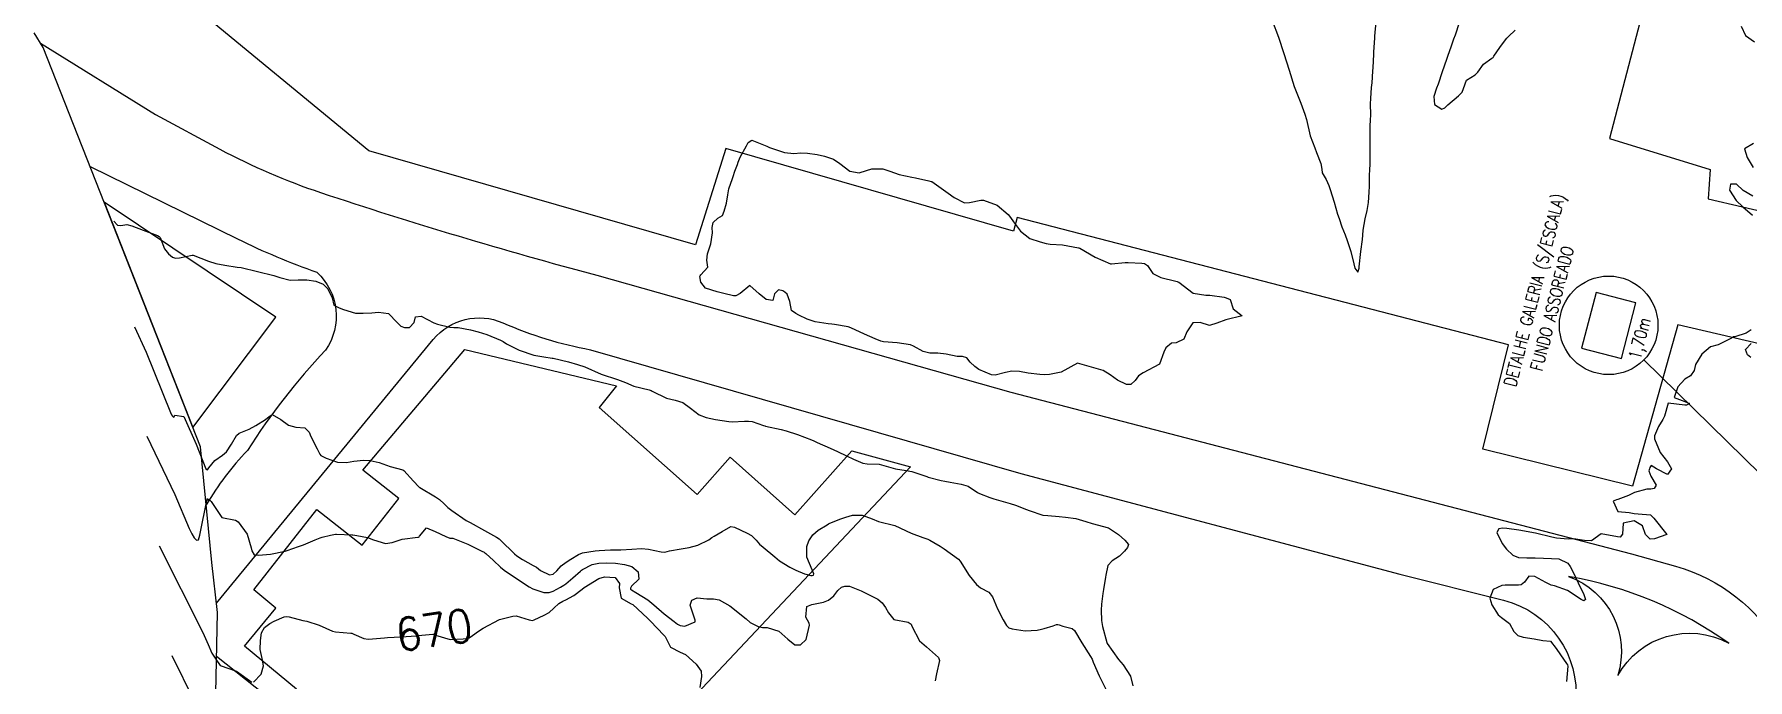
# Model space of a CAD drawing. Header units: metres. Extents: x 292545 to 299085, y 7450245 to 7463078.
# Drawn here: x 296029.5 to 296238.2, y 7457857.3 to 7457935.9 of the extents above; entities that cross this region are included whole.
import ezdxf
from ezdxf.enums import TextEntityAlignment as Align

# ---------------------------------------------------------------- set-up
doc = ezdxf.new("R2010")
doc.units = ezdxf.units.M
doc.linetypes.add('CONTINUO', pattern=[0])
for name, color, linetype in [('Area', 45, 'Continuous'), ('Cotas', 45, 'Continuous'), ('Curvas de Nivel 1m', 11, 'Continuous'), ('Curvas de Nivel 5m', 15, 'Continuous'), ('Edificações', 30, 'Continuous'), ('TEXTO', 45, 'Continuous'), ('Vias Primárias', 230, 'Continuous')]:
    doc.layers.add(name, color=color, linetype=linetype)
doc.styles.add('ROMANS', font='romans', dxfattribs={"height": 0.2})
doc.styles.add('Style-STANDARD', font='STANDARD.shx')

msp = doc.modelspace()

# ---------------------------------------------------------------- linework, layer by layer
at = {"layer": 'Area'}
msp.add_polyline3d([(296051.55, 7457851.77, 670.62), (296051.86, 7457865.52, 669.9), (296051.16, 7457871.58, 669.05), (296049.78, 7457885.68, 668.59), (296030.63, 7457934.28, 671.73), (296029.53, 7457936.05, 672.62)], dxfattribs=at)
at = {"layer": 'Curvas de Nivel 1m', "flags": 128}
for points, elevation in [([(296180.29, 7457937.56), (296181.06, 7457935.55), (296181.71, 7457933.54), (296182.03, 7457932.54), (296182.35, 7457931.54), (296182.99, 7457929.53), (296183.77, 7457927.52), (296184.29, 7457926.18), (296184.49, 7457925.51), (296184.92, 7457923.51), (296185.48, 7457922.07), (296185.7, 7457921.5), (296186.22, 7457920.16), (296186.34, 7457919.49), (296186.39, 7457919.01), (296186.86, 7457918.2), (296187.19, 7457917.48), (296187.35, 7457916.98), (296187.83, 7457915.47), (296188.27, 7457914), (296188.44, 7457913.46), (296188.79, 7457912.46), (296189.18, 7457911.46), (296189.44, 7457910.79), (296189.89, 7457909.45), (296190.24, 7457907.95), (296190.37, 7457907.44), (296190.73, 7457906.94), (296190.88, 7457907.44), (296190.9, 7457907.6), (296191.1, 7457909.43), (296191.29, 7457910.91), (296191.35, 7457911.43), (296191.39, 7457912.03), (296191.61, 7457913.43), (296191.85, 7457914.46), (296192.02, 7457915.42), (296192.11, 7457916.68), (296192.14, 7457917.42), (296192.16, 7457918.71), (296192.21, 7457919.42), (296192.25, 7457920.05), (296192.24, 7457921.42), (296192.22, 7457922.72), (296192.23, 7457923.42), (296192.24, 7457924.73), (296192.28, 7457925.42), (296192.3, 7457926.07), (296192.29, 7457927.42), (296192.31, 7457928.08), (296192.41, 7457929.42), (296192.46, 7457929.96), (296192.57, 7457931.41), (296192.6, 7457931.84), (296192.67, 7457933.41), (296192.69, 7457933.77), (296192.8, 7457935.41), (296192.82, 7457935.66), (296192.96, 7457937.41)], 666), ([(296203.09, 7457937.29), (296202.57, 7457935.8), (296202.4, 7457935.3), (296202.05, 7457934.31), (296201.71, 7457933.31), (296201.54, 7457932.81), (296201.01, 7457931.32), (296200.5, 7457929.83), (296200.33, 7457929.33), (296199.98, 7457928.33), (296200.08, 7457927.33), (296200.96, 7457926.78), (296201.33, 7457926.95), (296201.69, 7457927.31), (296202.98, 7457928.41), (296203.43, 7457928.85), (296203.6, 7457929.28), (296203.98, 7457930.3), (296205.01, 7457930.94), (296205.36, 7457931.26), (296206.03, 7457932.25), (296207.04, 7457932.97), (296207.2, 7457933.08), (296207.31, 7457933.24), (296208.02, 7457934.27), (296208.7, 7457935.22), (296208.86, 7457935.43), (296209.07, 7457935.61), (296209.91, 7457936.38)], 666), ([(296237.4, 7457936.89), (296237.93, 7457935.73), (296239.06, 7457934.98)], 666), ([(296238.92, 7457922.61), (296237.84, 7457921.95), (296238.14, 7457920.88), (296238.88, 7457919.67)], 666), ([(296238.84, 7457916.17), (296237.68, 7457916.88), (296236.86, 7457917.63), (296236.11, 7457917.65), (296235.98, 7457916.9), (296236.83, 7457915.65), (296237.61, 7457914.88), (296238.81, 7457913.88)], 666), ([(296039.22, 7457913.16), (296039.65, 7457912.64), (296040.09, 7457912.62), (296040.79, 7457912.73), (296041.43, 7457912.57), (296042.78, 7457912.06), (296044.53, 7457911.41), (296044.76, 7457911.29), (296044.86, 7457911.17), (296045.37, 7457909.78), (296045.87, 7457909.15), (296046.37, 7457908.78), (296046.74, 7457908.64), (296047.21, 7457908.66), (296048.74, 7457909.01), (296048.87, 7457908.99), (296050.73, 7457908.29), (296051.65, 7457908), (296052.73, 7457907.78), (296054.23, 7457907.55), (296054.73, 7457907.49), (296056.72, 7457907.03), (296058.72, 7457906.53), (296059.43, 7457906.27), (296060.71, 7457905.96), (296061.68, 7457905.99), (296062.71, 7457905.99), (296063.81, 7457905.83), (296064.7, 7457905.46), (296065.27, 7457904.92), (296065.8, 7457903.8), (296066.01, 7457902.92), (296066.67, 7457902.59), (296067.18, 7457902.38), (296068.66, 7457901.96), (296069.59, 7457901.94), (296070.66, 7457901.97), (296071.45, 7457902.07), (296072.66, 7457901.89), (296073.71, 7457900.82), (296074.19, 7457900.37), (296074.64, 7457900.19), (296075.24, 7457900.2), (296075.78, 7457900.8), (296075.97, 7457901.48), (296076.65, 7457901.59), (296078.19, 7457900.77), (296078.64, 7457900.59), (296080.14, 7457900.25), (296080.64, 7457900.22), (296081.15, 7457900.22), (296082.64, 7457899.93), (296083.59, 7457899.66), (296084.63, 7457899.34), (296086.33, 7457898.67), (296086.62, 7457898.51), (296087.05, 7457898.23), (296088.6, 7457897.45), (296090.37, 7457896.85), (296090.6, 7457896.79), (296091.61, 7457896.61), (296092.59, 7457896.48), (296092.73, 7457896.46), (296094.59, 7457896.03), (296095.71, 7457895.69), (296096.58, 7457895.41), (296098.57, 7457894.53), (296100.57, 7457893.89), (296101.55, 7457893.49), (296102.56, 7457893.05), (296104.41, 7457892.61), (296104.55, 7457892.59), (296104.65, 7457892.55), (296104.8, 7457892.46), (296106.54, 7457891.61), (296107.6, 7457891.36), (296108.53, 7457891.08), (296109.44, 7457890.4), (296110.51, 7457889.59), (296111.37, 7457889.24), (296112.51, 7457889.02), (296114.11, 7457888.74), (296114.51, 7457888.72), (296116.04, 7457888.79), (296116.51, 7457888.81), (296116.95, 7457888.76), (296118.33, 7457888.29), (296118.5, 7457888.22), (296118.6, 7457888.19), (296120.5, 7457887.8), (296121.12, 7457887.64), (296122.49, 7457887.17), (296124.19, 7457886.51), (296124.48, 7457886.39), (296124.89, 7457886.22), (296126.47, 7457885.5), (296127.37, 7457885.1), (296128.46, 7457884.6), (296129.32, 7457884.16), (296130.45, 7457883.67), (296130.98, 7457883.61), (296132.45, 7457883.58), (296133.57, 7457883.24), (296134.44, 7457883), (296135.71, 7457882.81), (296136.43, 7457882.66), (296138.24, 7457882.06), (296138.42, 7457882), (296139.97, 7457881.59), (296140.42, 7457881.49), (296141.07, 7457881.37), (296142.41, 7457881.13), (296143.29, 7457880.87), (296144.4, 7457880.12), (296144.64, 7457879.98), (296145.93, 7457879.5), (296146.4, 7457879.35), (296147.24, 7457879.1), (296148.39, 7457878.76), (296149.02, 7457878.56), (296150.38, 7457878.04), (296150.7, 7457877.91), (296152.38, 7457877.37), (296152.96, 7457877.3), (296154.37, 7457877.18), (296155.12, 7457877.11), (296156.37, 7457876.94), (296157.61, 7457876.58), (296158.36, 7457876.34), (296160.35, 7457875.8), (296161.57, 7457875.01), (296162.34, 7457874.33), (296162.79, 7457873.77), (296162.69, 7457873.41), (296162.32, 7457872.99), (296161.71, 7457872.38), (296160.83, 7457871.79), (296160.3, 7457871.24), (296160.03, 7457870.05), (296160, 7457869.8), (296159.75, 7457868.32), (296159.67, 7457867.81), (296159.53, 7457866.52), (296159.48, 7457865.81), (296159.51, 7457864.52), (296159.64, 7457863.81), (296160.15, 7457861.85), (296160.16, 7457861.8), (296160.19, 7457861.73), (296161.58, 7457859.78), (296161.85, 7457859.47), (296162.16, 7457859.15), (296163.03, 7457857.76), (296163.31, 7457856.57)], 667), ([(296041.75, 7457900.29), (296043.17, 7457897.18), (296046.13, 7457889.84), (296046.25, 7457889.59), (296046.36, 7457889.4), (296046.48, 7457889.29), (296046.58, 7457889.31), (296046.65, 7457889.52), (296047.76, 7457889.37), (296049.25, 7457885.99), (296050.43, 7457882.98), (296050.63, 7457882.89), (296050.79, 7457883.1), (296051.51, 7457884.02), (296052.45, 7457884.67), (296052.93, 7457885.07), (296053.53, 7457886), (296054.17, 7457887.05), (296054.49, 7457887.32), (296055.7, 7457887.83), (296056.5, 7457888.28), (296057.68, 7457889.01), (296058.14, 7457889.38), (296058.51, 7457889.6), (296059.57, 7457888.99), (296060.5, 7457888.31), (296061.39, 7457888.08), (296062.49, 7457888), (296063, 7457887.46), (296063.23, 7457886.95), (296063.97, 7457885.43), (296064.21, 7457884.93), (296064.29, 7457884.77), (296064.45, 7457884.61), (296065.07, 7457884.3), (296066.44, 7457883.79), (296067.57, 7457883.77), (296068.44, 7457883.95), (296069.62, 7457884.04), (296070.44, 7457884.01), (296071.53, 7457883.76), (296072.44, 7457883.43), (296072.89, 7457883.29), (296074.43, 7457882.88), (296074.54, 7457882.81), (296075.73, 7457881.48), (296076.37, 7457880.79), (296076.41, 7457880.76), (296076.49, 7457880.71), (296078.4, 7457879.61), (296078.89, 7457879.26), (296079.44, 7457878.75), (296079.91, 7457878.28), (296080.37, 7457877.91), (296082.15, 7457876.72), (296082.36, 7457876.6), (296082.61, 7457876.46), (296084.35, 7457875.51), (296085.82, 7457874.68), (296086.14, 7457874.48), (296086.33, 7457874.33), (296088.03, 7457872.65), (296088.31, 7457872.42), (296088.98, 7457871.97), (296090.3, 7457871.24), (296090.69, 7457871.01), (296091.17, 7457870.62), (296092.29, 7457870.08), (296092.72, 7457870.17), (296093.18, 7457870.59), (296093.69, 7457871.2), (296094.3, 7457871.63), (296094.88, 7457872), (296095.81, 7457872.56), (296096.32, 7457872.77), (296097.85, 7457873.01), (296098.32, 7457873.04), (296099.71, 7457873.13), (296100.32, 7457873.14), (296100.97, 7457873.15), (296102.32, 7457873.23), (296103.5, 7457873.29), (296104.32, 7457873.22), (296105.88, 7457872.88), (296106.32, 7457872.86), (296106.89, 7457873), (296108.32, 7457873.26), (296109.3, 7457873.42), (296110.33, 7457873.72), (296111.68, 7457874.37), (296112.07, 7457874.63), (296112.34, 7457874.82), (296113.31, 7457875.39), (296114.36, 7457875.99), (296114.81, 7457875.89), (296116.34, 7457875.16), (296116.9, 7457874.88), (296117.46, 7457874.3), (296117.85, 7457873.82), (296118.32, 7457873.47), (296119.74, 7457872.28), (296120.31, 7457871.79), (296121.54, 7457871.01), (296122.29, 7457870.66), (296123.33, 7457870.23), (296124.09, 7457870.03), (296124.28, 7457870.02), (296124.43, 7457870.07), (296124.47, 7457870.22), (296124.29, 7457870.7), (296123.63, 7457872.23), (296123.63, 7457873.54), (296123.87, 7457874.23), (296124.34, 7457874.97), (296125.01, 7457875.55), (296126.1, 7457876.2), (296126.25, 7457876.3), (296126.36, 7457876.35), (296127.66, 7457876.89), (296128.37, 7457877.13), (296129.19, 7457877.34), (296130.37, 7457877.36), (296131.57, 7457876.93), (296132.36, 7457876.6), (296134.35, 7457876.1), (296136.34, 7457875.17), (296137.76, 7457874.64), (296138.34, 7457874.45), (296138.6, 7457874.32), (296139.07, 7457874.05), (296139.86, 7457873.57), (296140.33, 7457873.26), (296142.09, 7457872.01), (296142.31, 7457871.78), (296143.4, 7457870), (296144.27, 7457868.9), (296144.79, 7457868.51), (296145.77, 7457867.97), (296146.25, 7457867.4), (296146.86, 7457865.95), (296147.55, 7457864.62), (296147.94, 7457863.94), (296148.21, 7457863.63), (296148.63, 7457863.51), (296150.21, 7457863.28), (296151.68, 7457863.37), (296152.21, 7457863.48), (296152.54, 7457863.56), (296153.64, 7457863.88), (296154.05, 7457864.04), (296154.21, 7457864.05), (296154.35, 7457864), (296154.82, 7457863.86), (296155.95, 7457863.58), (296156.21, 7457863.32), (296157.11, 7457861.83), (296158.17, 7457860.17), (296158.36, 7457859.82), (296158.51, 7457859.46), (296159.23, 7457857.81), (296160.12, 7457856.02)], 668), ([(296238.65, 7457899.92), (296238.03, 7457899.49), (296236.64, 7457899.07), (296236.48, 7457899.05), (296236.24, 7457898.9), (296234.62, 7457898.07), (296233.7, 7457897.85), (296232.61, 7457896.94), (296231.84, 7457895.7), (296231.7, 7457894.95), (296231.23, 7457894.3), (296230.57, 7457893.9), (296229.69, 7457892.97), (296229.25, 7457891.68), (296230.55, 7457891.21), (296231.13, 7457890.95), (296230.76, 7457890.74), (296230.54, 7457890.74), (296228.54, 7457890.99), (296228.09, 7457889.42), (296227.89, 7457889), (296227.35, 7457888.16), (296226.88, 7457887.01), (296226.86, 7457886.63), (296227.54, 7457885), (296228.46, 7457883.84), (296228.94, 7457882.98), (296228.44, 7457882.32), (296227.11, 7457883), (296226.45, 7457883.41), (296226.3, 7457883.15), (296226.26, 7457883.01), (296226.18, 7457882.75), (296226.43, 7457882.09), (296227.06, 7457881), (296226.82, 7457880.61), (296226.42, 7457880.51), (296225.92, 7457880.52), (296224.41, 7457880.12), (296223.68, 7457879.77), (296222.4, 7457879.26), (296222.25, 7457879.22), (296221.82, 7457879.07), (296222.38, 7457877.81), (296223.76, 7457877.67), (296224.38, 7457877.58), (296224.89, 7457877.54), (296226.38, 7457877.41), (296226.79, 7457877.01), (296228.35, 7457874.99), (296226.88, 7457874.47), (296226.34, 7457874.42), (296225.76, 7457875.02), (296225.41, 7457876.08), (296224.37, 7457876.65), (296223.03, 7457876.39), (296222.95, 7457875.05), (296222.7, 7457874.7), (296222.35, 7457874.72), (296220.35, 7457875.08), (296219.21, 7457874.22), (296218.34, 7457874.29), (296216.99, 7457874.47), (296216.34, 7457874.45), (296214.94, 7457874.55), (296214.35, 7457874.68), (296212.35, 7457875.18), (296210.36, 7457875.53), (296208.86, 7457875.72), (296208.36, 7457875.76), (296207.91, 7457875.68), (296207.66, 7457875.24), (296208.33, 7457873.93), (296208.85, 7457873.22), (296209.61, 7457872.5), (296210.31, 7457872.22), (296211.33, 7457872.17), (296212.31, 7457872.18), (296213.34, 7457872.14), (296214.31, 7457872.1), (296215.2, 7457872.03), (296216.31, 7457871.53), (296216.59, 7457871.13), (296216.91, 7457870.51), (296217.56, 7457869.12), (296218.26, 7457867.71), (296218.44, 7457867.11), (296218.25, 7457866.94), (296217.93, 7457867.11), (296216.27, 7457868.2), (296214.69, 7457868.74), (296214.28, 7457868.85), (296213.62, 7457869.17), (296212.29, 7457869.91), (296211.54, 7457869.94), (296211.03, 7457869.19), (296210.61, 7457868.86), (296210.28, 7457868.83), (296208.66, 7457868.85), (296208.28, 7457868.81), (296207.2, 7457868.31), (296206.81, 7457867.24), (296207.06, 7457866.43), (296207.81, 7457865.23), (296208.23, 7457864.89), (296209.19, 7457864.19), (296209.72, 7457863.21), (296210.21, 7457862.73), (296210.87, 7457862.52), (296212.2, 7457862.3), (296213.27, 7457862.09), (296214.2, 7457862.04), (296214.88, 7457861.15), (296215.4, 7457860.36), (296216.16, 7457859.31), (296216.25, 7457859.13), (296216.29, 7457859), (296216.13, 7457857.13)], 666), ([(296238.61, 7457896.55), (296238.19, 7457896.87), (296237.95, 7457897.54), (296238.63, 7457898.27)], 666), ([(296043.25, 7457886.96), (296046.66, 7457879.89), (296048.41, 7457875.74), (296048.71, 7457875.07), (296049, 7457874.61), (296049.29, 7457874.31), (296049.54, 7457874.37), (296049.71, 7457874.91), (296050.59, 7457879.36), (296050.61, 7457879.37), (296050.65, 7457879.26), (296050.71, 7457879.16), (296050.77, 7457879.22), (296050.84, 7457879.28), (296051.08, 7457879.03), (296052.36, 7457877.08), (296054.04, 7457876.73), (296054.36, 7457876.54), (296055.45, 7457875.04), (296055.95, 7457873.4), (296056.03, 7457873.03), (296056.31, 7457872.53), (296056.83, 7457872.5), (296058.31, 7457872.61), (296060.08, 7457872.98), (296060.31, 7457873.07), (296061.73, 7457873.55), (296062.32, 7457873.76), (296063.76, 7457874.37), (296064.33, 7457874.61), (296064.58, 7457874.68), (296065.59, 7457874.92), (296066.2, 7457875.05), (296066.34, 7457875.06), (296068.24, 7457874.98), (296068.33, 7457874.97), (296068.8, 7457874.88), (296070.1, 7457874.63), (296070.33, 7457874.56), (296070.84, 7457874.35), (296072.32, 7457873.93), (296073.12, 7457874.04), (296074.33, 7457874.43), (296076.23, 7457874.69), (296076.33, 7457874.7), (296076.4, 7457874.72), (296076.45, 7457874.79), (296077.32, 7457875.81), (296078.34, 7457875.39), (296079.65, 7457874.75), (296080.16, 7457874.57), (296080.33, 7457874.57), (296080.52, 7457874.55), (296082.32, 7457873.81), (296084.03, 7457872.99), (296084.31, 7457872.85), (296084.41, 7457872.79), (296084.52, 7457872.7), (296085.45, 7457871.83), (296086.3, 7457871.03), (296086.76, 7457870.67), (296088.28, 7457869.67), (296089.82, 7457868.63), (296090.26, 7457868.38), (296091.58, 7457867.93), (296092.26, 7457867.95), (296092.73, 7457868.12), (296093.62, 7457868.59), (296094.02, 7457868.83), (296094.27, 7457869), (296095.13, 7457869.72), (296096.05, 7457870.56), (296096.17, 7457870.67), (296096.29, 7457870.75), (296097.49, 7457871.35), (296098.3, 7457871.51), (296099.26, 7457871.56), (296100.3, 7457871.53), (296101.42, 7457871.36), (296102.29, 7457871.13), (296103.07, 7457870.47), (296103.17, 7457869.57), (296102.27, 7457868.7), (296102.14, 7457868.48), (296102.15, 7457868.37), (296102.26, 7457868.27), (296102.8, 7457867.93), (296104.25, 7457867.04), (296105, 7457866.45), (296106.23, 7457865.37), (296107.45, 7457864.42), (296107.89, 7457864.1), (296108.21, 7457863.91), (296108.78, 7457863.83), (296110.01, 7457864.39), (296110.04, 7457864.56), (296109.42, 7457866.4), (296109.61, 7457867.03), (296110.25, 7457867.29), (296111.44, 7457867.19), (296112.25, 7457867.17), (296112.94, 7457867.05), (296114.24, 7457866.34), (296116.22, 7457864.75), (296116.72, 7457864.31), (296117.7, 7457863.79), (296118.21, 7457863.7), (296118.8, 7457863.69), (296120.2, 7457863.26), (296121.32, 7457862.26), (296122.18, 7457861.57), (296122.86, 7457861.56), (296123.54, 7457862.23), (296123.96, 7457863.97), (296123.9, 7457864.22), (296123.5, 7457864.96), (296123.64, 7457866.23), (296124.25, 7457866.47), (296125.66, 7457866.79), (296126.25, 7457867.01), (296126.92, 7457867.53), (296127.4, 7457868.19), (296127.85, 7457868.6), (296128.27, 7457868.72), (296128.8, 7457868.71), (296130.26, 7457868.15), (296132.25, 7457867.15), (296132.8, 7457866.68), (296133.19, 7457866.12), (296133.58, 7457865.46), (296134.22, 7457864.68), (296135.96, 7457864.33), (296136.21, 7457864.18), (296136.31, 7457864.08), (296136.43, 7457863.85), (296137.35, 7457862.07), (296138.18, 7457861.35), (296139.67, 7457860.04), (296139.79, 7457859.67), (296139.42, 7457858.04), (296139.27, 7457857.18)], 669), ([(296046.27, 7457860.29), (296051.71, 7457849.25)], 671)]:
    msp.add_lwpolyline(points, dxfattribs=dict(at, elevation=elevation))
at = {"layer": 'Curvas de Nivel 1m', "elevation": 667, "flags": 128}
msp.add_lwpolyline([(296136.43, 7457918.51), (296136.86, 7457918.42), (296138.49, 7457918.06), (296138.78, 7457917.98), (296138.85, 7457917.95), (296139.13, 7457917.76), (296140.84, 7457916.55), (296141.56, 7457916.02), (296142.82, 7457915.39), (296143.42, 7457915.41), (296144.83, 7457915.69), (296145.12, 7457915.69), (296146.82, 7457915.1), (296148.13, 7457913.94), (296148.43, 7457913.57), (296148.79, 7457913.05), (296149.63, 7457911.92), (296150.77, 7457911.05), (296152.03, 7457910.64), (296152.77, 7457910.44), (296153.25, 7457910.36), (296154.77, 7457910.26), (296156.69, 7457909.91), (296156.76, 7457909.89), (296156.87, 7457909.84), (296158.75, 7457908.74), (296160.59, 7457907.94), (296160.73, 7457907.93), (296162.4, 7457908.11), (296162.74, 7457908.12), (296164.44, 7457908.05), (296164.74, 7457907.99), (296165.1, 7457907.74), (296165.76, 7457906.77), (296166.72, 7457906.27), (296168.57, 7457905.85), (296168.71, 7457905.8), (296168.79, 7457905.77), (296168.95, 7457905.7), (296170.69, 7457904.39), (296172.21, 7457904.13), (296172.69, 7457904.15), (296174.44, 7457903.88), (296174.69, 7457903.82), (296175.2, 7457903.62), (296175.54, 7457902.48), (296176.66, 7457901.6), (296174.66, 7457901.15), (296173.57, 7457900.73), (296172.65, 7457900.44), (296171.52, 7457900.8), (296170.65, 7457900.78), (296169.91, 7457899.68), (296169.53, 7457898.79), (296168.62, 7457898.35), (296168.04, 7457898.29), (296167.33, 7457897.71), (296167.11, 7457897.21), (296166.59, 7457895.72), (296164.58, 7457894.69), (296164.02, 7457894.31), (296163.61, 7457893.76), (296163.08, 7457893.25), (296162.57, 7457893.25), (296161.44, 7457893.78), (296160.58, 7457894.43), (296159.73, 7457894.95), (296158.59, 7457895.29), (296156.59, 7457895.84), (296154.58, 7457894.78), (296153.17, 7457894.48), (296152.58, 7457894.45), (296152.02, 7457894.46), (296150.58, 7457894.66), (296149.52, 7457894.86), (296148.58, 7457894.89), (296147.8, 7457894.73), (296146.58, 7457894.41), (296146.11, 7457894.43), (296144.58, 7457895.1), (296144.07, 7457895.47), (296143.51, 7457896), (296143.1, 7457896.51), (296142.6, 7457896.67), (296141.94, 7457896.68), (296140.6, 7457896.95), (296139.56, 7457897.09), (296138.6, 7457897.08), (296137.81, 7457897.27), (296136.61, 7457897.94), (296136.23, 7457898.08), (296134.63, 7457898.35), (296132.95, 7457898.45), (296132.63, 7457898.52), (296131.94, 7457898.83), (296130.64, 7457899.4), (296129, 7457900.17), (296128.64, 7457900.28), (296127, 7457900.55), (296126.65, 7457900.6), (296126.21, 7457900.64), (296124.65, 7457900.87), (296123.66, 7457901.22), (296122.66, 7457901.72), (296122.3, 7457901.89), (296121.76, 7457902.25), (296121.56, 7457903.38), (296121.23, 7457904.26), (296120.95, 7457904.52), (296120.7, 7457904.65), (296120.18, 7457904.79), (296119.68, 7457904.28), (296119.47, 7457903.49), (296118.68, 7457903.61), (296117.82, 7457904.3), (296116.7, 7457905.31), (296115.52, 7457904.33), (296114.99, 7457904.04), (296114.69, 7457904.06), (296113.53, 7457904.35), (296112.69, 7457904.55), (296111.28, 7457904.97), (296110.71, 7457905.7), (296110.61, 7457906.39), (296110.63, 7457906.48), (296110.72, 7457906.6), (296111.58, 7457907.53), (296111.46, 7457908.38), (296111.54, 7457909.17), (296111.92, 7457910.37), (296112.12, 7457911.72), (296112.11, 7457912.37), (296112.2, 7457912.96), (296112.8, 7457913.5), (296113.34, 7457913.82), (296113.57, 7457914.35), (296113.84, 7457915.34), (296114.02, 7457916.35), (296114.13, 7457917.06), (296114.56, 7457918.34), (296114.63, 7457918.56), (296114.87, 7457919.23), (296115.18, 7457920.04), (296115.24, 7457920.33), (296115.49, 7457920.93), (296116.27, 7457922.32), (296116.49, 7457922.73), (296116.91, 7457923.02), (296118.74, 7457922.29), (296118.9, 7457922.19), (296119.08, 7457922.11), (296120.9, 7457921.49), (296122.03, 7457921.39), (296122.89, 7457921.45), (296123.71, 7457921.42), (296124.89, 7457921.24), (296125.76, 7457921.07), (296126.89, 7457920.7), (296127.65, 7457920.18), (296128.87, 7457919.24), (296129.98, 7457919.04), (296130.87, 7457919.3), (296131.52, 7457919.5), (296132.87, 7457919.51), (296133.75, 7457919.23), (296134.86, 7457918.83)], close=True, dxfattribs=at)
at = {"layer": 'Curvas de Nivel 5m', "elevation": 670, "flags": 128}
for points in [[(296044.76, 7457873.63), (296050.06, 7457863.06), (296050.69, 7457861.61), (296051.17, 7457860.55), (296051.63, 7457859.82), (296052.15, 7457859.08), (296054.14, 7457858.36), (296056.03, 7457857.03)], [(296056.23, 7457857.03), (296057.16, 7457858), (296057.44, 7457859.02), (296057.27, 7457859.9), (296057.06, 7457861.02), (296057.1, 7457862.1), (296057.22, 7457863.02), (296057.55, 7457863.67), (296058.21, 7457864.19), (296058.76, 7457864.46), (296059.95, 7457864.98), (296060.22, 7457865.03), (296060.58, 7457864.98), (296062.22, 7457864.55), (296062.73, 7457864.44), (296064.21, 7457863.98), (296065.85, 7457863.26), (296066.2, 7457863.15), (296068.08, 7457863), (296068.19, 7457862.98), (296068.44, 7457862.89), (296069.66, 7457862.34), (296070.19, 7457862.26), (296070.74, 7457862.3), (296072.19, 7457862.43), (296072.57, 7457862.46), (296074.19, 7457862.54), (296076.09, 7457862.69), (296076.19, 7457862.69), (296076.29, 7457862.7), (296077.19, 7457862.78), (296078.07, 7457862.89), (296078.19, 7457862.88), (296078.41, 7457862.77), (296080.19, 7457862.24), (296081.77, 7457862.31), (296082.19, 7457862.36), (296082.48, 7457862.43), (296082.89, 7457862.71), (296083.65, 7457863.25), (296084.2, 7457863.59), (296086.21, 7457864.67), (296087.8, 7457865.07), (296088.22, 7457865.09), (296089.8, 7457864.63), (296090.21, 7457864.54), (296090.42, 7457864.63), (296091.63, 7457865.2), (296092.23, 7457865.5), (296092.8, 7457866.03), (296093.4, 7457866.59), (296093.92, 7457866.91), (296094.25, 7457867.07), (296095.23, 7457867.59), (296096.26, 7457868.34), (296096.52, 7457868.56), (296098.27, 7457869.63), (296098.96, 7457869.84), (296100.28, 7457869.77), (296100.81, 7457869.04), (296100.78, 7457868.5), (296100.99, 7457867.24), (296102.24, 7457866.58), (296102.45, 7457866.48), (296104.22, 7457864.82), (296104.58, 7457864.46), (296106.2, 7457862.74), (296106.35, 7457862.59), (296106.46, 7457862.44), (296107.03, 7457861.28), (296108.18, 7457860.69), (296108.84, 7457860.4), (296110.16, 7457859.23), (296110.77, 7457858.38), (296110.8, 7457857.72), (296110.59, 7457856.39)]]:
    msp.add_lwpolyline(points, dxfattribs=at)
at = {"layer": 'Edificações'}
msp.add_lwpolyline([(296227.41, 7457946.21), (296221.37, 7457923.22), (296233.63, 7457919.44), (296233.39, 7457915.87), (296241.78, 7457913.93), (296243.16, 7457897.42), (296229.69, 7457900.53), (296224.18, 7457880.9), (296205.94, 7457885.4), (296209.07, 7457898.1), (296149.23, 7457913.59), (296148.8, 7457911.94), (296113.77, 7457921.99), (296110.05, 7457910.26), (296070.29, 7457921.72), (296047.99, 7457940.04)], dxfattribs=at)
at = {"layer": 'Edificações', "elevation": 668.74}
msp.add_lwpolyline([(296048.86, 7457888.02), (296058.96, 7457901.46), (296038.05, 7457915.46)], close=True, dxfattribs=at)
at = {"layer": 'Edificações'}
msp.add_lwpolyline([(296136.24, 7457883.26), (296090.72, 7457834.94), (296069.32, 7457852.7), (296066.94, 7457849.82), (296060.56, 7457855.08), (296061.47, 7457856.19), (296055.12, 7457861.43), (296058.93, 7457866.05), (296056.26, 7457868.26), (296063.93, 7457878.05), (296069.48, 7457873.7), (296073.95, 7457879.4), (296069.55, 7457882.85), (296081.98, 7457897.52), (296100.44, 7457893.12), (296098.32, 7457890.47), (296110.26, 7457879.86), (296114.3, 7457884.41), (296122.18, 7457877.4), (296129.1, 7457885.19)], close=True, dxfattribs=at)
at = {"layer": 'TEXTO', "linetype": 'CONTINUO'}
msp.add_polyline3d([(296222.83, 7457896.44, 0), (296224.58, 7457903.22, 0), (296219.74, 7457904.47, 0), (296217.99, 7457897.69, 0), (296222.83, 7457896.44, 0)], close=True, dxfattribs=at)
msp.add_polyline3d([(296225.57, 7457896.26, 0), (296249.93, 7457872.39, 0)], dxfattribs=at)
msp.add_circle((296221.28, 7457900.46), 6, dxfattribs=at)
at = {"layer": 'Vias Primárias'}
msp.add_lwpolyline([(296030.3, 7457934.81), (296044.3, 7457926.11), (296052.14, 7457921.91, 0.042895), (296064.4, 7457916.63, 0.014933), (296098.04, 7457906.56), (296148.48, 7457892.34), (296224.08, 7457872.67), (296229.44, 7457871.15, -0.40017), (296244.46, 7457845.7, 0.049619), (296242.14, 7457827.85), (296232.48, 7457760.16), (296228.83, 7457734.44, 0.414827), (296241.52, 7457717.59), (296253.48, 7457716.02), (296253.2, 7457713.94), (296274.36, 7457710.65)], format="xyb", dxfattribs=at)
for points, elevation in [([(296036.33, 7457919.81), (296054.28, 7457910.98, 0.029302), (296063.95, 7457906.92, -0.376179), (296065.01, 7457897.45, 0.047381), (296055.48, 7457885.24, 0.054049), (296050.47, 7457878.63, -13.536628)], 670.8), ([(296051.73, 7457866.64), (296078.13, 7457898.74, -0.335611), (296086.59, 7457900.77, 0.057971), (296097.29, 7457897.5), (296149.67, 7457882.41), (296195.86, 7457870.18), (296208.48, 7457867, -0.371982), (296217.25, 7457854.53), (296211.71, 7457818.01), (296206.9, 7457782.31), (296185.4, 7457761.24, -0.365182), (296172.32, 7457763.05), (296127, 7457799.66), (296094.66, 7457826.11), (296051.74, 7457860.16)], 669.75)]:
    msp.add_lwpolyline(points, format="xyb", dxfattribs=dict(at, elevation=elevation))
msp.add_lwpolyline([(296222.38, 7457857.83, -0.412283), (296235.9, 7457861.77, 0.11255), (296216.4, 7457869.88, -0.403903)], format="xyb", close=True, dxfattribs=at)

# ---------------------------------------------------------------- texts
at = {"layer": 'Cotas', "style": 'Style-STANDARD'}
msp.add_text('670', height=4, rotation=8.1637, dxfattribs=at).set_placement((296078.22, 7457863.38, 670), align=Align.MIDDLE_CENTER)
at = {"layer": 'TEXTO', "style": 'ROMANS', "width": 0.8}
for s, p in [('DETALHE GALERIA (S/ESCALA)', (296209.96, 7457892.91)), ('FUNDO ASSOREADO', (296213.18, 7457894.81)), ('1,70m', (296225.12, 7457896.21))]:
    msp.add_text(s, height=1.5, rotation=75.5146, dxfattribs=at).set_placement(p)

doc.saveas('drawing.dxf')
